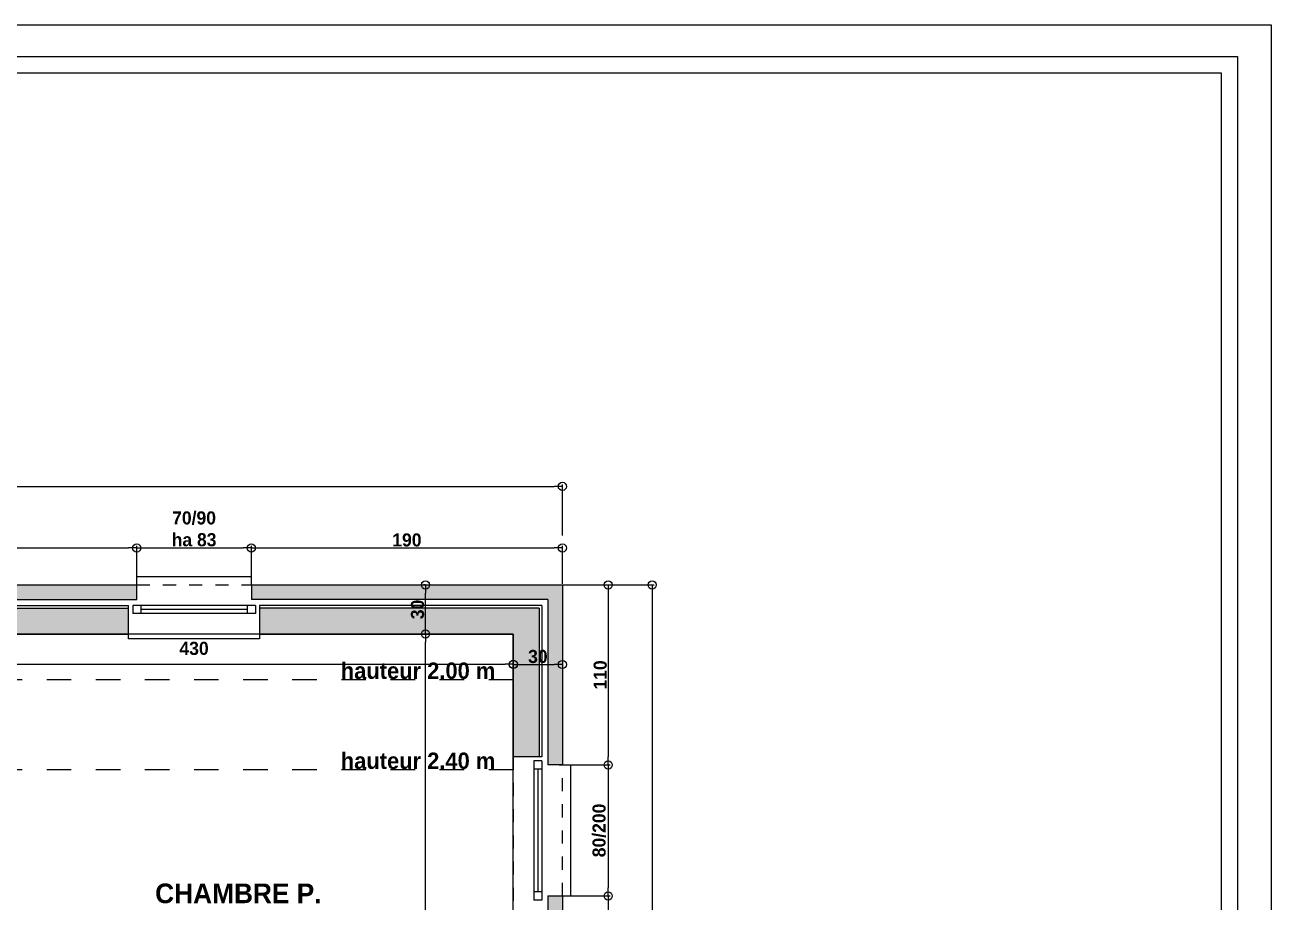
# Model space of a CAD drawing. Header units: millimetres. Extents: x -44462 to 306987, y -116160 to 12874.
# Drawn here: x -7578 to -6817, y -55959 to -55423 of the extents above; entities that cross this region are included whole.
import ezdxf

# ---------------------------------------------------------------- set-up
doc = ezdxf.new("R2010")
doc.units = ezdxf.units.MM
doc.header["$PDMODE"] = 35
doc.header["$PDSIZE"] = 10
doc.linetypes.add('TRAIT_4', pattern=[20, 10, -10])
for name, color, linetype in [('BLANC', 7, 'Continuous'), ('chassis fen.portes', 1, 'Continuous'), ('COTES', 1, 'Continuous'), ('COULEUR 8', 8, 'Continuous'), ('CYAN', 4, 'Continuous'), ('JAUNE', 2, 'Continuous'), ('ROUGE', 1, 'Continuous'), ('TEXTE', 1, 'Continuous')]:
    doc.layers.add(name, color=color, linetype=linetype)
doc.layers.add('SURFACE', color=5, linetype='Continuous', plot=False)
doc.styles.add('CENTURY GOTHIC', font='GOTHIC.TTF')
doc.styles.add('Century Gothic Gras', font='GOTHICB.TTF')
doc.dimstyles.new('1-50', dxfattribs={"dimtxt": 8, "dimasz": 5, "dimexe": 1.25, "dimexo": 0.625, "dimtad": 1, "dimdec": 0, "dimtxsty": 'Century Gothic Gras', "dimblk": 'ORIGIN', "dimcen": 5, "dimclrd": 8, "dimclre": 5, "dimclrt": 6, "dimadec": 0, "dimazin": 0, "dimtfac": 1, "dimtdec": 0, "dimtmove": 0, "dimatfit": 3, "dimfxl": 0, "dimarcsym": 0})

# ---------------------------------------------------------------- blocks, each defined once
blk = doc.blocks.new('_Origin')
at = {"color": 0, "linetype": 'Continuous', "lineweight": -2}
blk.add_line((0, 0), (-1, 0), dxfattribs=at)
blk.add_circle((0, 0), 0.5, dxfattribs=at)
blk = doc.blocks.new('*D401')
at = {"layer": 'COTES', "color": 5, "lineweight": -2}
for p, q in [((-7225.25, -55765.19), (-7194, -55765.19)), ((-7225.25, -56475.19), (-7194, -56475.19))]:
    blk.add_line(p, q, dxfattribs=at)
at = {"layer": 'COTES', "color": 8, "lineweight": -2}
blk.add_line((-7195.25, -55770.19), (-7195.25, -56470.19), dxfattribs=at)
at = {"layer": 'Defpoints', "color": 0}
for p in [(-7250.09, -55765.19), (-7250.09, -56475.19), (-7195.25, -56475.19)]:
    blk.add_point(p, dxfattribs=at)
at = {"layer": 'COTES', "color": 8, "lineweight": -2, "xscale": 5, "yscale": 5, "zscale": 5}
for p, rotation in [((-7195.25, -55765.19), 90), ((-7195.25, -56475.19), 270)]:
    blk.add_blockref('_Origin', p, dxfattribs=dict(at, rotation=rotation))
at = {"layer": 'COTES', "color": 6, "insert": (-7200.08, -56120.19), "char_height": 8, "attachment_point": 5, "rotation": 90, "style": 'Century Gothic Gras'}
blk.add_mtext('710', dxfattribs=at)
blk = doc.blocks.new('*D402')
at = {"layer": 'COTES', "color": 5, "lineweight": -2}
for p, q in [((-7249.47, -55875.19), (-7220.9, -55875.19)), ((-7249.47, -55955.19), (-7220.9, -55955.19))]:
    blk.add_line(p, q, dxfattribs=at)
at = {"layer": 'COTES', "color": 8, "lineweight": -2}
blk.add_line((-7222.15, -55880.19), (-7222.15, -55950.19), dxfattribs=at)
at = {"layer": 'Defpoints', "color": 0}
for p in [(-7250.09, -55875.19), (-7250.09, -55955.19), (-7222.15, -55955.19)]:
    blk.add_point(p, dxfattribs=at)
at = {"layer": 'COTES', "color": 8, "lineweight": -2, "xscale": 5, "yscale": 5, "zscale": 5}
for p, rotation in [((-7222.15, -55875.19), 90), ((-7222.15, -55955.19), 270)]:
    blk.add_blockref('_Origin', p, dxfattribs=dict(at, rotation=rotation))
at = {"layer": 'COTES', "color": 6, "insert": (-7227.6, -55915.19), "char_height": 8, "attachment_point": 5, "rotation": 90, "style": 'Century Gothic Gras'}
blk.add_mtext('80/200', dxfattribs=at)
blk = doc.blocks.new('*D407')
at = {"layer": 'COTES', "color": 5, "lineweight": -2}
for p, q in [((-7750.46, -55764.57), (-7750.46, -55741.35)), ((-7510.09, -55764.57), (-7510.09, -55741.35))]:
    blk.add_line(p, q, dxfattribs=at)
at = {"layer": 'COTES', "color": 8, "lineweight": -2}
blk.add_line((-7745.46, -55742.6), (-7515.09, -55742.6), dxfattribs=at)
at = {"layer": 'Defpoints', "color": 0}
for p in [(-7510.09, -55742.6), (-7750.46, -55765.19), (-7510.09, -55765.19)]:
    blk.add_point(p, dxfattribs=at)
at = {"layer": 'COTES', "color": 8, "lineweight": -2, "xscale": 5, "yscale": 5, "zscale": 5, "rotation": 180}
blk.add_blockref('_Origin', (-7750.46, -55742.6), dxfattribs=at)
at = {"layer": 'COTES', "color": 8, "lineweight": -2, "xscale": 5, "yscale": 5, "zscale": 5}
blk.add_blockref('_Origin', (-7510.09, -55742.6), dxfattribs=at)
at = {"layer": 'COTES', "color": 6, "insert": (-7630.28, -55737.77), "char_height": 8, "attachment_point": 5, "style": 'Century Gothic Gras'}
blk.add_mtext('240', dxfattribs=at)
blk = doc.blocks.new('*D410')
at = {"layer": 'COTES', "color": 5, "lineweight": -2}
for p, q in [((-7510.09, -55764.57), (-7510.09, -55741.35)), ((-7440.09, -55762.07), (-7440.09, -55741.35))]:
    blk.add_line(p, q, dxfattribs=at)
at = {"layer": 'COTES', "color": 8, "lineweight": -2}
blk.add_line((-7505.09, -55742.6), (-7445.09, -55742.6), dxfattribs=at)
at = {"layer": 'Defpoints', "color": 0}
for p in [(-7440.09, -55742.6), (-7440.09, -55762.69), (-7510.09, -55765.19)]:
    blk.add_point(p, dxfattribs=at)
at = {"layer": 'COTES', "color": 8, "lineweight": -2, "xscale": 5, "yscale": 5, "zscale": 5, "rotation": 180}
blk.add_blockref('_Origin', (-7510.09, -55742.6), dxfattribs=at)
at = {"layer": 'COTES', "color": 8, "lineweight": -2, "xscale": 5, "yscale": 5, "zscale": 5}
blk.add_blockref('_Origin', (-7440.09, -55742.6), dxfattribs=at)
at = {"layer": 'COTES', "color": 6, "insert": (-7475.09, -55730.99), "char_height": 8, "attachment_point": 5, "style": 'Century Gothic Gras'}
blk.add_mtext('70/90\\Pha 83', dxfattribs=at)
blk = doc.blocks.new('*D411')
at = {"layer": 'COTES', "color": 5, "lineweight": -2}
for p, q in [((-7440.09, -55762.07), (-7440.09, -55741.35)), ((-7250.09, -55764.57), (-7250.09, -55741.35))]:
    blk.add_line(p, q, dxfattribs=at)
at = {"layer": 'COTES', "color": 8, "lineweight": -2}
blk.add_line((-7435.09, -55742.6), (-7255.09, -55742.6), dxfattribs=at)
at = {"layer": 'Defpoints', "color": 0}
for p in [(-7250.09, -55742.6), (-7440.09, -55762.69), (-7250.09, -55765.19)]:
    blk.add_point(p, dxfattribs=at)
at = {"layer": 'COTES', "color": 8, "lineweight": -2, "xscale": 5, "yscale": 5, "zscale": 5, "rotation": 180}
blk.add_blockref('_Origin', (-7440.09, -55742.6), dxfattribs=at)
at = {"layer": 'COTES', "color": 8, "lineweight": -2, "xscale": 5, "yscale": 5, "zscale": 5}
blk.add_blockref('_Origin', (-7250.09, -55742.6), dxfattribs=at)
at = {"layer": 'COTES', "color": 6, "insert": (-7345.09, -55737.77), "char_height": 8, "attachment_point": 5, "style": 'Century Gothic Gras'}
blk.add_mtext('190', dxfattribs=at)
blk = doc.blocks.new('*D412')
at = {"layer": 'COTES', "color": 5, "lineweight": -2}
for p, q in [((-7249.47, -55955.19), (-7220.9, -55955.19)), ((-7246.97, -56285.19), (-7220.9, -56285.19))]:
    blk.add_line(p, q, dxfattribs=at)
at = {"layer": 'COTES', "color": 8, "lineweight": -2}
blk.add_line((-7222.15, -55960.19), (-7222.15, -56280.19), dxfattribs=at)
at = {"layer": 'Defpoints', "color": 0}
for p in [(-7250.09, -55955.19), (-7247.59, -56285.19), (-7222.15, -56285.19)]:
    blk.add_point(p, dxfattribs=at)
at = {"layer": 'COTES', "color": 8, "lineweight": -2, "xscale": 5, "yscale": 5, "zscale": 5}
for p, rotation in [((-7222.15, -55955.19), 90), ((-7222.15, -56285.19), 270)]:
    blk.add_blockref('_Origin', p, dxfattribs=dict(at, rotation=rotation))
at = {"layer": 'COTES', "color": 6, "insert": (-7226.98, -56120.19), "char_height": 8, "attachment_point": 5, "rotation": 90, "style": 'Century Gothic Gras'}
blk.add_mtext('330', dxfattribs=at)
blk = doc.blocks.new('*D238')
at = {"layer": 'COTES', "color": 5, "lineweight": -2}
for p, q in [((-7280.09, -55806.05), (-7280.09, -55815.03)), ((-7250.09, -55806.05), (-7250.09, -55815.03))]:
    blk.add_line(p, q, dxfattribs=at)
at = {"layer": 'COTES', "color": 8, "lineweight": -2}
blk.add_line((-7275.09, -55813.78), (-7255.09, -55813.78), dxfattribs=at)
at = {"layer": 'Defpoints', "color": 0}
for p in [(-7280.09, -55805.42), (-7250.09, -55805.42), (-7250.09, -55813.78)]:
    blk.add_point(p, dxfattribs=at)
at = {"layer": 'COTES', "color": 8, "lineweight": -2, "xscale": 5, "yscale": 5, "zscale": 5, "rotation": 180}
blk.add_blockref('_Origin', (-7280.09, -55813.78), dxfattribs=at)
at = {"layer": 'COTES', "color": 8, "lineweight": -2, "xscale": 5, "yscale": 5, "zscale": 5}
blk.add_blockref('_Origin', (-7250.09, -55813.78), dxfattribs=at)
at = {"layer": 'COTES', "color": 6, "insert": (-7265.09, -55808.95), "char_height": 8, "attachment_point": 5, "style": 'Century Gothic Gras'}
blk.add_mtext('30', dxfattribs=at)
blk = doc.blocks.new('*D349')
at = {"layer": 'COTES', "color": 5, "lineweight": -2}
for p, q in [((-7710.11, -55813.65), (-7710.11, -55812.4)), ((-7280.09, -55813.65), (-7280.09, -55812.4))]:
    blk.add_line(p, q, dxfattribs=at)
at = {"layer": 'COTES', "color": 8, "lineweight": -2}
blk.add_line((-7705.11, -55813.65), (-7285.09, -55813.65), dxfattribs=at)
at = {"layer": 'Defpoints', "color": 0}
for p in [(-7710.11, -55813.78), (-7280.09, -55813.65), (-7280.09, -55813.78)]:
    blk.add_point(p, dxfattribs=at)
at = {"layer": 'COTES', "color": 8, "lineweight": -2, "xscale": 5, "yscale": 5, "zscale": 5, "rotation": 180}
blk.add_blockref('_Origin', (-7710.11, -55813.65), dxfattribs=at)
at = {"layer": 'COTES', "color": 8, "lineweight": -2, "xscale": 5, "yscale": 5, "zscale": 5}
blk.add_blockref('_Origin', (-7280.09, -55813.65), dxfattribs=at)
at = {"layer": 'COTES', "color": 6, "insert": (-7475.1, -55804), "char_height": 8, "attachment_point": 5, "style": 'Century Gothic Gras'}
blk.add_mtext('430', dxfattribs=at)
blk = doc.blocks.new('*D250')
at = {"layer": 'COTES', "color": 5, "lineweight": -2}
for p, q in [((-7327.06, -55795.19), (-7334.99, -55795.19)), ((-7323.25, -56150.65), (-7334.99, -56150.65))]:
    blk.add_line(p, q, dxfattribs=at)
at = {"layer": 'COTES', "color": 8, "lineweight": -2}
blk.add_line((-7333.74, -56145.65), (-7333.74, -55800.19), dxfattribs=at)
at = {"layer": 'Defpoints', "color": 0}
for p in [(-7333.74, -55795.19), (-7326.44, -55795.19), (-7322.62, -56150.65)]:
    blk.add_point(p, dxfattribs=at)
at = {"layer": 'COTES', "color": 8, "lineweight": -2, "xscale": 5, "yscale": 5, "zscale": 5}
for p, rotation in [((-7333.74, -55795.19), 90), ((-7333.74, -56150.65), 270)]:
    blk.add_blockref('_Origin', p, dxfattribs=dict(at, rotation=rotation))
at = {"layer": 'COTES', "color": 6, "insert": (-7338.57, -55972.92), "char_height": 8, "attachment_point": 5, "rotation": 90, "style": 'Century Gothic Gras'}
blk.add_mtext('355', dxfattribs=at)
blk = doc.blocks.new('*D251')
at = {"layer": 'COTES', "color": 5, "lineweight": -2}
for p, q in [((-7333.74, -55765.19), (-7334.99, -55765.19)), ((-7333.74, -55795.19), (-7334.99, -55795.19))]:
    blk.add_line(p, q, dxfattribs=at)
at = {"layer": 'COTES', "color": 8, "lineweight": -2}
blk.add_line((-7333.74, -55790.19), (-7333.74, -55770.19), dxfattribs=at)
at = {"layer": 'Defpoints', "color": 0}
for p in [(-7333.74, -55765.19), (-7333.74, -55765.19), (-7333.74, -55795.19)]:
    blk.add_point(p, dxfattribs=at)
at = {"layer": 'COTES', "color": 8, "lineweight": -2, "xscale": 5, "yscale": 5, "zscale": 5}
for p, rotation in [((-7333.74, -55765.19), 90), ((-7333.74, -55795.19), 270)]:
    blk.add_blockref('_Origin', p, dxfattribs=dict(at, rotation=rotation))
at = {"layer": 'COTES', "color": 6, "insert": (-7338.57, -55780.19), "char_height": 8, "attachment_point": 5, "rotation": 90, "style": 'Century Gothic Gras'}
blk.add_mtext('30', dxfattribs=at)
blk = doc.blocks.new('*D309')
at = {"layer": 'COULEUR 8', "color": 5, "lineweight": -2}
for p, q in [((-8330.09, -55735.02), (-8330.09, -55703.77)), ((-7250.09, -55735.02), (-7250.09, -55703.77))]:
    blk.add_line(p, q, dxfattribs=at)
at = {"layer": 'COULEUR 8', "color": 8, "lineweight": -2}
blk.add_line((-8325.09, -55705.02), (-7255.09, -55705.02), dxfattribs=at)
at = {"layer": 'Defpoints', "color": 0}
for p in [(-7250.09, -55705.02), (-8330.09, -55765.19), (-7250.09, -55773.88)]:
    blk.add_point(p, dxfattribs=at)
at = {"layer": 'COULEUR 8', "color": 8, "lineweight": -2, "xscale": 5, "yscale": 5, "zscale": 5, "rotation": 180}
blk.add_blockref('_Origin', (-8330.09, -55705.02), dxfattribs=at)
at = {"layer": 'COULEUR 8', "color": 8, "lineweight": -2, "xscale": 5, "yscale": 5, "zscale": 5}
blk.add_blockref('_Origin', (-7250.09, -55705.02), dxfattribs=at)
at = {"layer": 'COULEUR 8', "color": 6, "insert": (-7790.09, -55700.19), "char_height": 8, "attachment_point": 5, "style": 'Century Gothic Gras'}
blk.add_mtext('1080', dxfattribs=at)
blk = doc.blocks.new('*D292')
at = {"layer": 'COULEUR 8', "color": 5, "lineweight": -2}
for p, q in [((-7252.15, -55765.19), (-7220.9, -55765.19)), ((-7252.15, -55875.19), (-7220.9, -55875.19))]:
    blk.add_line(p, q, dxfattribs=at)
at = {"layer": 'COULEUR 8', "color": 8, "lineweight": -2}
blk.add_line((-7222.15, -55770.19), (-7222.15, -55870.19), dxfattribs=at)
at = {"layer": 'Defpoints', "color": 0}
for p in [(-7256.97, -55765.19), (-7254.52, -55875.19), (-7222.15, -55875.19)]:
    blk.add_point(p, dxfattribs=at)
at = {"layer": 'COULEUR 8', "color": 8, "lineweight": -2, "xscale": 5, "yscale": 5, "zscale": 5}
for p, rotation in [((-7222.15, -55765.19), 90), ((-7222.15, -55875.19), 270)]:
    blk.add_blockref('_Origin', p, dxfattribs=dict(at, rotation=rotation))
at = {"layer": 'COULEUR 8', "color": 6, "insert": (-7226.98, -55820.19), "char_height": 8, "attachment_point": 5, "rotation": 90, "style": 'Century Gothic Gras'}
blk.add_mtext('110', dxfattribs=at)
blk = doc.blocks.new('PETIT CARTOUCHE_HOR')
at = {"color": 1}
for p, q in [((-2100, 1485), (0, 1485)), ((0, 1485), (0, 0))]:
    blk.add_line(p, q, dxfattribs=at)
at = {"layer": 'chassis fen.portes', "color": 2, "linetype": 'Continuous'}
for p, q in [((-2081.31, 1465.65), (-20.52, 1465.65)), ((-20.52, 1465.65), (-20.52, 412.47))]:
    blk.add_line(p, q, dxfattribs=at)
at = {"layer": 'chassis fen.portes', "color": 5, "linetype": 'Continuous'}
for p, q in [((-2071.31, 1455.65), (-30.52, 1455.65)), ((-30.52, 1455.65), (-30.52, 422.47))]:
    blk.add_line(p, q, dxfattribs=at)
at = {"style": 'CENTURY GOTHIC'}
for tag, p, height in [('DATE', (-210.16, 171.36), 20), ('DOSSIERN°', (-210.16, 111.51), 20), ('COMMENTAIRE', (-210.16, 95.35), 12), ('COMMENTAIRESUITE', (-210.16, 79.7), 12), ('FEUILLEN°', (-221.99, 32.69), 20), ('TOTALFEUILLES', (-181.65, 32.69), 20), ('ÉCH.', (-103.23, 32.69), 12)]:
    blk.add_attdef(tag, p, '', height=height, dxfattribs=at)

msp = doc.modelspace()

# ---------------------------------------------------------------- hatches: boundary and pattern name
h = msp.add_hatch(color=254)
h.paths.add_polyline_path([(-7820.46, -55765.19), (-8070.3, -55765.19), (-8070.3, -55774.04), (-7820.46, -55774.04)])
h.paths.add_polyline_path([(-7510.09, -55765.19), (-7750.46, -55765.19), (-7750.46, -55774.04), (-7510.09, -55774.04)])
h.paths.add_polyline_path([(-7250.09, -55765.19), (-7440.09, -55765.19), (-7440.09, -55774.04), (-7258.94, -55774.04), (-7258.94, -55875.19), (-7250.09, -55875.19)])
h = msp.add_hatch(color=254)
h.paths.add_polyline_path([(-7250.09, -55955.19), (-7258.94, -55955.19), (-7258.94, -56285.19), (-7250.09, -56285.19)])
h.paths.add_polyline_path([(-7250.09, -56365.19), (-7258.94, -56365.19), (-7258.94, -56466.35), (-7360.09, -56466.35), (-7360.09, -56475.19), (-7250.09, -56475.19)])
at = {"layer": 'COULEUR 8'}
h = msp.add_hatch(color=253, dxfattribs=at)
h.paths.add_polyline_path([(-8145.3, -55779.34), (-8315.95, -55779.34), (-8315.95, -55881.19), (-8300.09, -55881.19), (-8300.09, -55795.19), (-8145.3, -55795.19)])
h.paths.add_polyline_path([(-7825.46, -55779.34), (-8065.3, -55779.34), (-8065.3, -55795.19), (-7825.46, -55795.19)])
h.paths.add_polyline_path([(-7515.09, -55779.34), (-7745.46, -55779.34), (-7745.46, -55795.19), (-7515.09, -55795.19)])
h.paths.add_polyline_path([(-7264.24, -55779.34), (-7435.09, -55779.34), (-7435.09, -55795.19), (-7280.09, -55795.19), (-7280.09, -55870.19), (-7264.24, -55870.19)])
h.paths.add_polyline_path([(-8288.85, -55788.11), (-8288.85, -55772.27), (-8276.45, -55772.27), (-8276.45, -55788.11)], flags=9)
h.paths.add_polyline_path([(-7273.01, -55802.75), (-7257.18, -55802.75), (-7257.18, -55815.15), (-7273.01, -55815.15)], flags=9)
h.paths.add_polyline_path([(-7344.77, -55788.11), (-7344.77, -55772.27), (-7332.36, -55772.27), (-7332.36, -55788.11)], flags=9)

# ---------------------------------------------------------------- linework, layer by layer
at = {"layer": 'BLANC'}
for p, q in [((-7750.46, -55765.19), (-7510.09, -55765.19)), ((-7510.09, -55774.04), (-7510.09, -55765.19)), ((-7440.09, -55765.19), (-7250.09, -55765.19)), ((-7440.09, -55765.19), (-7440.09, -55774.04)), ((-7250.09, -55765.19), (-7250.09, -55875.19)), ((-7515.09, -55795.19), (-7515.09, -55777.76)), ((-7435.09, -55777.76), (-7435.09, -55795.19)), ((-7745.46, -55795.19), (-7515.09, -55795.19)), ((-7435.09, -55795.19), (-7280.09, -55795.19)), ((-7280.09, -55795.19), (-7280.09, -55870.19)), ((-7262.66, -55870.19), (-7280.09, -55870.19)), ((-7250.09, -55875.19), (-7258.94, -55875.19)), ((-7258.94, -55955.19), (-7250.09, -55955.19)), ((-7250.09, -55955.19), (-7250.09, -56285.19))]:
    msp.add_line(p, q, dxfattribs=at)
at = {"layer": 'COULEUR 8', "linetype": 'TRAIT_4', "ltscale": 0.8}
for p, q in [((-7510.09, -55765.19), (-7440.09, -55765.19)), ((-7435.09, -55795.19), (-7515.09, -55795.19)), ((-7280.09, -55870.19), (-7280.09, -55960.19)), ((-7250.09, -55955.19), (-7250.09, -55875.19))]:
    msp.add_line(p, q, dxfattribs=at)
at = {"layer": 'COULEUR 8'}
for p, q in [((-7750.46, -55774.04), (-7510.09, -55774.04)), ((-7745.46, -55777.76), (-7515.09, -55777.76)), ((-7258.94, -55774.04), (-7440.09, -55774.04)), ((-7262.66, -55777.76), (-7435.09, -55777.76)), ((-7262.66, -55777.76), (-7262.66, -55870.19)), ((-7258.94, -55774.04), (-7258.94, -55875.19)), ((-7745.46, -55779.34), (-7515.09, -55779.34)), ((-7264.24, -55779.34), (-7435.09, -55779.34)), ((-7264.24, -55779.34), (-7264.24, -55870.19)), ((-7258.94, -55955.19), (-7258.94, -56285.19))]:
    msp.add_line(p, q, dxfattribs=at)
at = {"layer": 'CYAN'}
for p, q in [((-7442.59, -55780.19), (-7507.59, -55780.19)), ((-7265.09, -55877.69), (-7265.09, -55952.69))]:
    msp.add_line(p, q, dxfattribs=at)
at = {"layer": 'JAUNE'}
for p, q in [((-7437.59, -55777.69), (-7512.59, -55777.69)), ((-7512.59, -55777.69), (-7512.59, -55782.69)), ((-7507.59, -55777.69), (-7507.59, -55782.69)), ((-7442.59, -55777.69), (-7442.59, -55782.69)), ((-7437.59, -55777.69), (-7437.59, -55782.69)), ((-7437.59, -55782.69), (-7512.59, -55782.69)), ((-7267.59, -55872.69), (-7267.59, -55957.69)), ((-7262.59, -55872.69), (-7267.59, -55872.69)), ((-7262.59, -55872.69), (-7262.59, -55957.69)), ((-7262.59, -55877.69), (-7267.59, -55877.69)), ((-7262.59, -55952.69), (-7267.59, -55952.69)), ((-7262.59, -55957.69), (-7267.59, -55957.69))]:
    msp.add_line(p, q, dxfattribs=at)
at = {"layer": 'ROUGE'}
for p, q in [((-7440.09, -55760.19), (-7510.09, -55760.19)), ((-7510.09, -55765.19), (-7510.09, -55760.19)), ((-7440.09, -55765.19), (-7440.09, -55760.19)), ((-7515.09, -55798.19), (-7515.09, -55795.19)), ((-7435.09, -55798.19), (-7515.09, -55798.19)), ((-7435.09, -55795.19), (-7435.09, -55798.19)), ((-7250.09, -55875.19), (-7245.09, -55875.19)), ((-7245.09, -55875.19), (-7245.09, -55955.19)), ((-7250.09, -55955.19), (-7245.09, -55955.19))]:
    msp.add_line(p, q, dxfattribs=at)
at = {"layer": 'ROUGE', "linetype": 'TRAIT_4', "ltscale": 1.5}
for p, q in [((-7280.09, -55823.19), (-8300.09, -55823.19)), ((-7280.09, -55878.19), (-8300.09, -55878.19))]:
    msp.add_line(p, q, dxfattribs=at)
at = {"layer": 'SURFACE'}
msp.add_lwpolyline([(-7280.09, -55795.19), (-7710.11, -55795.19), (-7710.11, -56150.65), (-7280.09, -56150.65)], close=True, dxfattribs=at)

# ---------------------------------------------------------------- block references
at = {"color": 1}
msp.add_blockref('PETIT CARTOUCHE_HOR', (-6817.24, -56908.1), dxfattribs=at)

# ---------------------------------------------------------------- texts
at = {"layer": 'TEXTE', "color": 6, "char_height": 10, "attachment_point": 5, "style": 'CENTURY GOTHIC'}
for s, insert, width in [('{\\fCentury Gothic|b1|i0|c0|p34;\\C3;hauteur 2.00 m}', (-7338.27, -55817.68), 111.7667), ('{\\fCentury Gothic|b1|i0|c0|p34;\\C3;hauteur 2.40 m}', (-7338.27, -55872.68), 111.7667), ('{\\fCentury Gothic|b1|i0|c0|p34;\\H1.2x;\\C3;CHAMBRE P.\\P\\fCentury Gothic|b0|i0|c0|p34;\\H0.8333x;\\C8;parquet\\Phsp 240\\Psurf.: 15.00m²}', (-7448.04, -55979.36), 430.0113)]:
    msp.add_mtext(s, dxfattribs=dict(at, insert=insert, width=width))

# ---------------------------------------------------------------- dimensions: what is measured, and where the dimension line sits
at = {"layer": 'COTES'}
dim = msp.add_linear_dim(base=(-7440.09, -55742.6), p1=(-7510.09, -55765.19), p2=(-7440.09, -55762.69), text='<>/90\\Pha 83', dimstyle='1-50', override={"dimtmove": 1}, dxfattribs=at)
dim.commit()
dim.dimension.update_dxf_attribs({"geometry": '*D410', "text_midpoint": (-7475.09, -55730.99)})
for base, p1, p2, picture, middle in [((-7510.09, -55742.6), (-7750.46, -55765.19), (-7510.09, -55765.19), '*D407', (-7630.28, -55737.77)), ((-7250.09, -55742.6), (-7440.09, -55762.69), (-7250.09, -55765.19), '*D411', (-7345.09, -55737.77))]:
    dim = msp.add_linear_dim(base=base, p1=p1, p2=p2, dimstyle='1-50', override={"dimtmove": 1}, dxfattribs=at)
    dim.commit()
    dim.dimension.update_dxf_attribs({"geometry": picture, "text_midpoint": middle})
for base, p1, p2, picture, middle in [((-7333.74, -55765.19), (-7333.74, -55795.19), (-7333.74, -55765.19), '*D251', (-7338.57, -55780.19)), ((-7333.74, -55795.19), (-7322.62, -56150.65), (-7326.44, -55795.19), '*D250', (-7338.57, -55972.92)), ((-7222.15, -56285.19), (-7250.09, -55955.19), (-7247.59, -56285.19), '*D412', (-7226.98, -56120.19))]:
    dim = msp.add_linear_dim(base=base, p1=p1, p2=p2, angle=90, dimstyle='1-50', override={"dimtmove": 1}, dxfattribs=at)
    dim.commit()
    dim.dimension.update_dxf_attribs({"geometry": picture, "text_midpoint": middle})
dim = msp.add_linear_dim(base=(-7195.25, -56475.19), p1=(-7250.09, -55765.19), p2=(-7250.09, -56475.19), angle=90, dimstyle='1-50', dxfattribs=at)
dim.commit()
dim.dimension.update_dxf_attribs({"geometry": '*D401', "text_midpoint": (-7200.08, -56120.19)})
dim = msp.add_linear_dim(base=(-7280.09, -55813.65), p1=(-7710.11, -55813.78), p2=(-7280.09, -55813.78), dimstyle='1-50', override={"dimtmove": 1}, dxfattribs=at)
dim.commit()
dim.dimension.update_dxf_attribs({"geometry": '*D349', "text_midpoint": (-7475.1, -55808.83), "dimtype": 160})
dim = msp.add_linear_dim(base=(-7250.09, -55813.78), p1=(-7280.09, -55805.42), p2=(-7250.09, -55805.42), dimstyle='1-50', dxfattribs=at)
dim.commit()
dim.dimension.update_dxf_attribs({"geometry": '*D238', "text_midpoint": (-7265.09, -55808.95)})
dim = msp.add_linear_dim(base=(-7222.15, -55955.19), p1=(-7250.09, -55875.19), p2=(-7250.09, -55955.19), angle=90, text='<>/200', dimstyle='1-50', override={"dimtmove": 1}, dxfattribs=at)
dim.commit()
dim.dimension.update_dxf_attribs({"geometry": '*D402', "text_midpoint": (-7227.6, -55915.19)})
at = {"layer": 'COULEUR 8'}
dim = msp.add_linear_dim(base=(-7250.09, -55705.02), p1=(-8330.09, -55765.19), p2=(-7250.09, -55773.88), dimstyle='1-50', dxfattribs=at)
dim.commit()
dim.dimension.update_dxf_attribs({"geometry": '*D309', "text_midpoint": (-7790.09, -55700.19)})
dim = msp.add_linear_dim(base=(-7222.15, -55875.19), p1=(-7256.97, -55765.19), p2=(-7254.52, -55875.19), angle=90, dimstyle='1-50', dxfattribs=at)
dim.commit()
dim.dimension.update_dxf_attribs({"geometry": '*D292', "text_midpoint": (-7226.98, -55820.19)})

doc.saveas('drawing.dxf')
